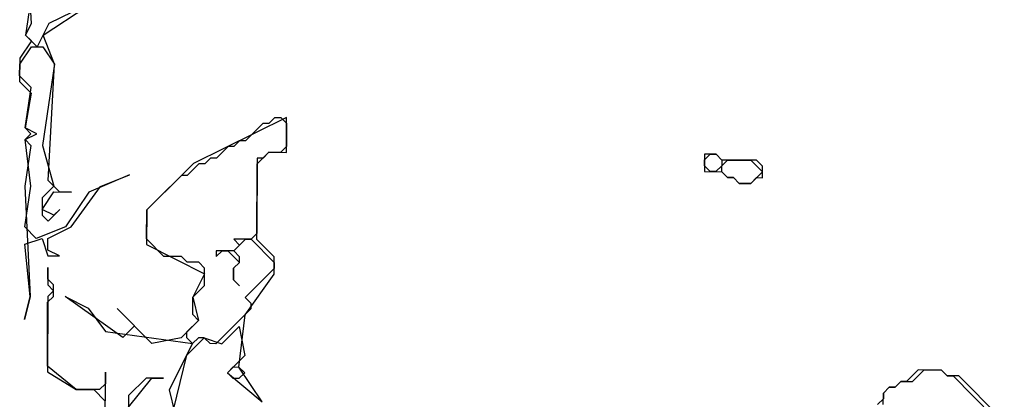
# Model space of a CAD drawing. Header units: inches. Extents: x 0 to 116, y 0 to 63.
# Drawn here: x 56.55 to 66.74, y 17.95 to 21.91 of the extents above; entities that cross this region are included whole.
import ezdxf

# ---------------------------------------------------------------- set-up
doc = ezdxf.new("R2010")
doc.units = ezdxf.units.IN

msp = doc.modelspace()

# ---------------------------------------------------------------- linework, layer by layer
for points in [[(57.45521, 22.16901), (56.8499, 21.86965), (56.72805, 21.62858), (56.60777, 21.7499), (56.6687, 21.87044), (56.61252, 22.83709)], [(57.45521, 22.16901), (56.8499, 21.86965), (56.72805, 21.62858), (56.60777, 21.7499), (56.6687, 21.87044), (56.61252, 22.83709)], [(56.67002, 22.17243), (56.60777, 21.7499), (56.66791, 21.68924), (56.54632, 21.50857), (56.54527, 21.26697), (56.66554, 21.14564), (56.60356, 20.78351), (56.66369, 20.72285), (56.60303, 20.66271), (56.66317, 20.60205), (56.60092, 20.17952), (56.65631, 19.03166), (56.59486, 18.79033), (56.65631, 19.03166), (56.59829, 19.57552), (56.77975, 19.63513), (56.83936, 19.45367), (56.96016, 19.45314), (56.83962, 19.51407), (56.84015, 19.63487), (57.08227, 19.75461), (57.38612, 20.17609), (57.68864, 20.29557), (57.26505, 20.11622), (57.02187, 19.75488), (56.71935, 19.63539), (56.59908, 19.75672), (56.66132, 20.17925), (56.60303, 20.66271), (56.72409, 20.72258), (56.60356, 20.78351), (56.6658, 21.20604), (56.54553, 21.32737), (56.54606, 21.44817), (56.66765, 21.62884), (56.78845, 21.62831), (56.90845, 21.44659), (56.78397, 20.60152), (56.90292, 20.1782), (56.78159, 20.05793), (56.7808, 19.87673), (56.84094, 19.81607), (56.96226, 19.93634), (56.9016, 19.8762), (56.78107, 19.93713), (56.90266, 20.1178), (57.08385, 20.11701), (56.96306, 20.11754), (56.84278, 20.23886), (56.90845, 21.44659), (56.78897, 21.74911), (57.6976, 22.34915)], [(56.67002, 22.17243), (56.60777, 21.7499), (56.66791, 21.68924), (56.54632, 21.50857), (56.54527, 21.26697), (56.66554, 21.14564), (56.60356, 20.78351), (56.66369, 20.72285), (56.60303, 20.66271), (56.66317, 20.60205), (56.60092, 20.17952), (56.65631, 19.03166), (56.59486, 18.79033), (56.65631, 19.03166), (56.59829, 19.57552), (56.77975, 19.63513), (56.83936, 19.45367), (56.96016, 19.45314), (56.83962, 19.51407), (56.84015, 19.63487), (57.08227, 19.75461), (57.38612, 20.17609), (57.68864, 20.29557), (57.26505, 20.11622), (57.02187, 19.75488), (56.71935, 19.63539), (56.59908, 19.75672), (56.66132, 20.17925), (56.60303, 20.66271), (56.72409, 20.72258), (56.60356, 20.78351), (56.6658, 21.20604), (56.54553, 21.32737), (56.54606, 21.44817), (56.66765, 21.62884), (56.78845, 21.62831), (56.90845, 21.44659), (56.78397, 20.60152), (56.90292, 20.1782), (56.78159, 20.05793), (56.7808, 19.87673), (56.84094, 19.81607), (56.96226, 19.93634), (56.9016, 19.8762), (56.78107, 19.93713), (56.90266, 20.1178), (57.08385, 20.11701), (56.96306, 20.11754), (56.84278, 20.23886), (56.90845, 21.44659), (56.78897, 21.74911), (57.6976, 22.34915)], [(59.06755, 17.93393), (58.82753, 18.29738), (58.8903, 18.84071), (59.19414, 19.26219), (59.19494, 19.44339), (59.01453, 19.62538), (59.01795, 20.41057), (59.13928, 20.53084), (59.32048, 20.53005), (59.32206, 20.89245), (58.35356, 20.41347), (57.86826, 19.93238), (57.86668, 19.56999), (58.46935, 19.26536), (58.3475, 19.02428), (58.40684, 18.78242), (58.22485, 18.60202), (57.92259, 18.54293), (57.56178, 18.90691), (57.74219, 18.72492), (57.62086, 18.60465), (57.01871, 19.03008), (57.25978, 18.90823), (57.43993, 18.66584), (58.34539, 18.54109), (58.10168, 18.05895), (58.16103, 17.81709)], [(59.06755, 17.93393), (58.82753, 18.29738), (58.8903, 18.84071), (59.19414, 19.26219), (59.19494, 19.44339), (59.01453, 19.62538), (59.01795, 20.41057), (59.13928, 20.53084), (59.32048, 20.53005), (59.32206, 20.89245), (58.35356, 20.41347), (57.86826, 19.93238), (57.86668, 19.56999), (58.46935, 19.26536), (58.3475, 19.02428), (58.40684, 18.78242), (58.22485, 18.60202), (57.92259, 18.54293), (57.56178, 18.90691), (57.74219, 18.72492), (57.62086, 18.60465), (57.01871, 19.03008), (57.25978, 18.90823), (57.43993, 18.66584), (58.34539, 18.54109), (58.10168, 18.05895), (58.16103, 17.81709)], [(57.43545, 17.63905), (57.43808, 18.24305), (57.43755, 18.12225), (57.37689, 18.06211), (57.13529, 18.06316), (56.83435, 18.30608), (56.83725, 18.97047), (56.89791, 19.03061), (56.89844, 19.15141), (56.8383, 19.21207), (56.83883, 19.33287), (56.83804, 19.15167), (56.89818, 19.09101), (56.83751, 19.03087), (56.83409, 18.24568), (57.13529, 18.06316), (57.31649, 18.06237), (57.43676, 17.94105)], [(57.43545, 17.63905), (57.43808, 18.24305), (57.43755, 18.12225), (57.37689, 18.06211), (57.13529, 18.06316), (56.83435, 18.30608), (56.83725, 18.97047), (56.89791, 19.03061), (56.89844, 19.15141), (56.8383, 19.21207), (56.83883, 19.33287), (56.83804, 19.15167), (56.89818, 19.09101), (56.83751, 19.03087), (56.83409, 18.24568), (57.13529, 18.06316), (57.31649, 18.06237), (57.43676, 17.94105)], [(57.97693, 17.15348), (58.28446, 18.42055), (58.46645, 18.60096), (58.64739, 18.53977), (58.82938, 18.72018), (58.88846, 18.41792), (58.70647, 18.23751), (59.06755, 17.93393)], [(57.97693, 17.15348), (58.28446, 18.42055), (58.46645, 18.60096), (58.64739, 18.53977), (58.82938, 18.72018), (58.88846, 18.41792), (58.70647, 18.23751), (59.06755, 17.93393)], [(66.73775, 17.77966), (66.3168, 18.2043), (66.196, 18.20483), (66.13586, 18.26549), (65.89426, 18.26655), (65.77294, 18.14628), (65.71254, 18.14654), (65.65188, 18.0864), (65.59148, 18.08667), (65.53081, 18.02653), (65.53055, 17.96613), (65.46989, 17.906)], [(66.73775, 17.77966), (66.3168, 18.2043), (66.196, 18.20483), (66.13586, 18.26549), (65.89426, 18.26655), (65.77294, 18.14628), (65.71254, 18.14654), (65.65188, 18.0864), (65.59148, 18.08667), (65.53081, 18.02653), (65.53055, 17.96613), (65.46989, 17.906)], [(65.53029, 17.90573), (65.53081, 18.02653), (65.59148, 18.08667), (65.65188, 18.0864), (65.71254, 18.14654), (65.83334, 18.14601), (65.95466, 18.26628), (66.13586, 18.26549), (66.196, 18.20483), (66.2564, 18.20457), (66.67735, 17.77993)], [(57.6781, 17.87959), (57.92101, 18.18054), (58.04181, 18.18001), (57.86061, 18.1808), (57.67862, 18.00039), (57.67783, 17.8192)], [(57.6781, 17.87959), (57.92101, 18.18054), (58.04181, 18.18001), (57.86061, 18.1808), (57.67862, 18.00039), (57.67783, 17.8192)]]:
    msp.add_lwpolyline(points)
for points in [[(59.26166, 20.89271), (59.3218, 20.83205), (59.32074, 20.59045), (59.26008, 20.53032), (59.13928, 20.53084), (59.07862, 20.47071), (59.01822, 20.47097), (59.01479, 19.68578), (58.95413, 19.62564), (58.77293, 19.62643), (58.83307, 19.56577), (58.7724, 19.50564), (58.5912, 19.50643), (58.59094, 19.44603), (58.6516, 19.50616), (58.712, 19.5059), (58.83228, 19.38457), (58.77161, 19.32444), (58.77109, 19.20364), (58.83122, 19.14298), (58.77109, 19.20364), (58.77161, 19.32444), (58.83228, 19.38457), (58.83254, 19.44497), (58.7724, 19.50564), (58.89373, 19.62591), (58.95413, 19.62564), (59.19467, 19.38299), (59.19441, 19.32259), (58.89109, 19.02191), (58.95123, 18.96125), (58.95097, 18.90085), (58.58699, 18.54003), (58.52659, 18.5403), (58.46645, 18.60096), (58.40605, 18.60123), (58.34539, 18.54109), (58.28525, 18.60175), (58.28552, 18.66215), (58.40684, 18.78242), (58.34671, 18.84309), (58.3475, 19.02428), (58.46882, 19.14456), (58.46962, 19.32575), (58.40948, 19.38642), (58.28868, 19.38694), (58.22854, 19.44761), (58.04735, 19.4484), (57.86694, 19.63039), (57.86826, 19.93238), (58.23223, 20.2932), (58.29263, 20.29294), (58.41396, 20.41321), (58.47436, 20.41294), (58.53502, 20.47308), (58.59542, 20.47282), (58.71675, 20.59309), (58.77715, 20.59282), (58.83781, 20.65296), (58.89821, 20.6527), (59.0802, 20.8331), (59.1406, 20.83284), (59.20126, 20.89298)], [(63.66924, 20.51108), (63.66845, 20.32988), (63.84964, 20.32909), (63.90978, 20.26843), (63.97018, 20.26816), (64.03032, 20.2075), (64.15111, 20.20697), (64.21178, 20.26711), (64.27218, 20.26685), (64.2727, 20.38764), (64.21257, 20.44831), (63.85017, 20.44989), (63.79004, 20.51055)], [(63.66924, 20.51108), (63.66845, 20.32988), (63.84964, 20.32909), (63.90978, 20.26843), (63.97018, 20.26816), (64.03032, 20.2075), (64.15111, 20.20697), (64.21178, 20.26711), (64.27218, 20.26685), (64.2727, 20.38764), (64.21257, 20.44831), (63.85017, 20.44989), (63.79004, 20.51055)], [(63.66897, 20.45068), (63.72964, 20.51081), (63.79004, 20.51055), (63.85017, 20.44989), (63.84991, 20.38949), (63.78924, 20.32935), (63.72885, 20.32962), (63.66871, 20.39028)], [(63.84991, 20.38949), (63.91057, 20.44962), (64.15217, 20.44857), (64.27244, 20.32724), (64.15111, 20.20697), (64.03032, 20.2075), (63.97018, 20.26816), (63.90978, 20.26843), (63.84964, 20.32909)], [(58.70647, 18.23751), (58.76713, 18.29765), (58.82753, 18.29738), (58.88767, 18.23672), (58.827, 18.17658), (58.7666, 18.17685)]]:
    msp.add_lwpolyline(points, close=True)

doc.saveas('drawing.dxf')
